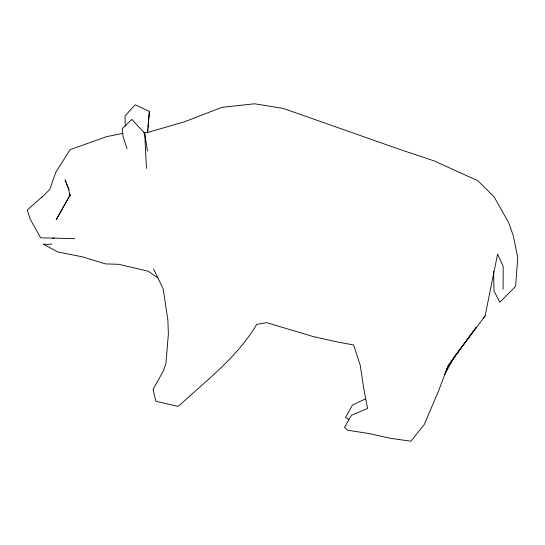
<?xml version="1.0" encoding="UTF-8"?>
<svg xmlns="http://www.w3.org/2000/svg" width="545" height="545" viewBox="0 0 545 545"><rect width="100%" height="100%" fill="white"/><g stroke="black" fill="none" stroke-linecap="round" stroke-linejoin="round"><path stroke-width="0.82" d="M503.083 289.231L503.192 266.307L497.592 254.065L485.077 316.025L454.21 357.118L447.867 366.274L444.652 374.585L454.21 357.118L456.69 353.76M147.709 132.374L149.398 111.432L135.14 104.783L125.037 115.921L125.207 126.147M147.409 133L147.79 128.852M147.94 127.189L149.398 111.432M70.06 195.069L56.237 219.744L70.06 195.069L69.828 193.55M457.684 352.417L476.03 327.565L447.867 366.274L438.527 391.078L424.255 424.521L410.862 441.212L390.54 438.323L369.646 433.656L347.751 430.216L344.515 427.294L351.43 415.283L367.582 408.45L363.658 388.074L360.3 365.531L353.651 344.985L337.001 341.885L313.45 336.619L266.621 322.674L256.709 324.377C237.654 356.587 207.509 379.552 180.381 404.519L177.806 406.359L155.843 401.277L153.043 389.3L163.275 371.206L165.953 363.331L168.364 334.105L167.874 320.058L163.2 288.911L153.608 269.053M483.395 317.953L485.077 316.025M41.767 197.419L49.677 189.551L55.897 172.125L70.155 149.609L106.616 136.659L122.959 133.348M42.565 196.418L27.25 210.077L30.302 219.383L40.664 237.797L74.685 238.669M365.77 398.668L352.465 405.099L345.51 417.552L348.977 419.541M52.77 238.553L54.282 237.852M51.795 243.983L47.715 244.398L43.137 244.119L57.92 252.022L82.329 256.824L105.451 263.903L118.762 264.291L148.22 271.192L158.002 277.984M143.546 132.578L147.668 132.483L184.673 121.726L221.951 107.317L254.604 103.788L283.298 108.421L399.649 149.371L433.738 160.761L477.931 180.79L494.117 196.874L508.757 222.823L513.301 235.787L517.75 257.826L515.584 286.411L499.779 302.305L494.015 290.982L493.62 271.437M147.402 150.938L144.704 133.184L131.842 119.464L122.203 128.729L123.027 136.318L127.04 148.887M69.058 189.755L65.059 179.857L68.507 188.877L70.06 195.996M144.704 133.184L146.462 168.466"/></g></svg>
